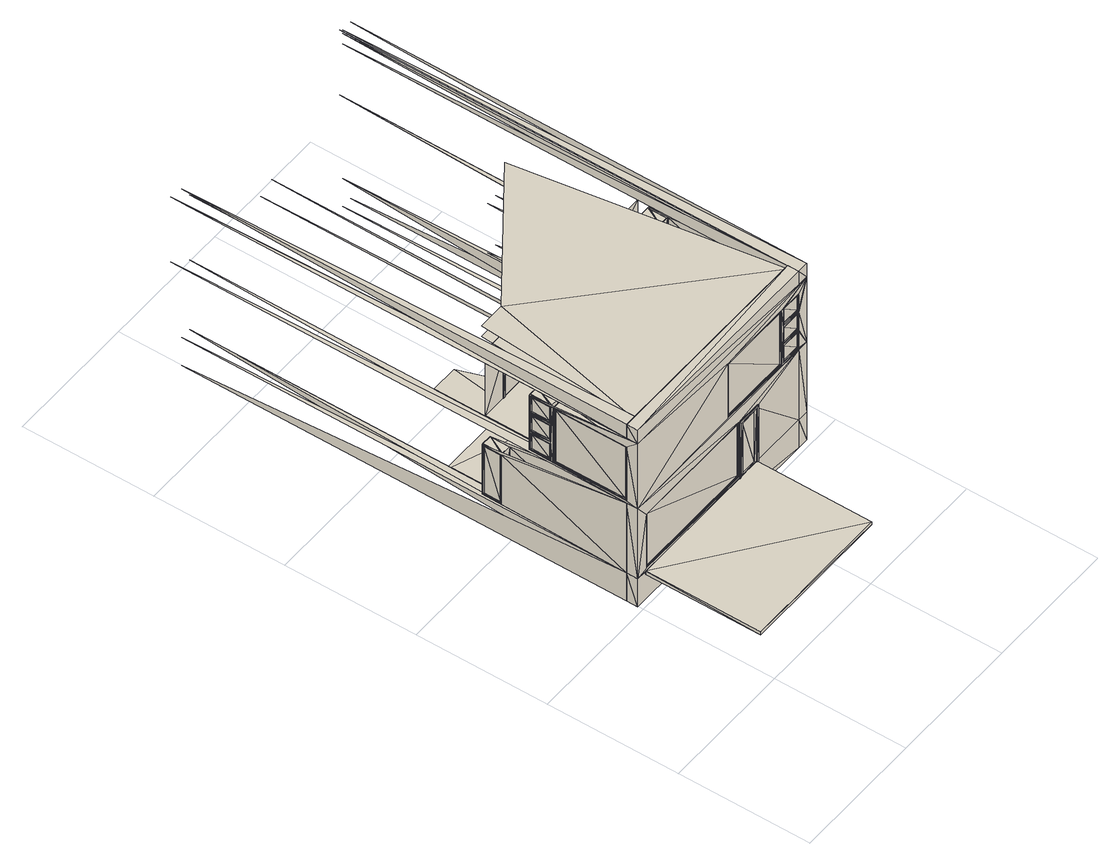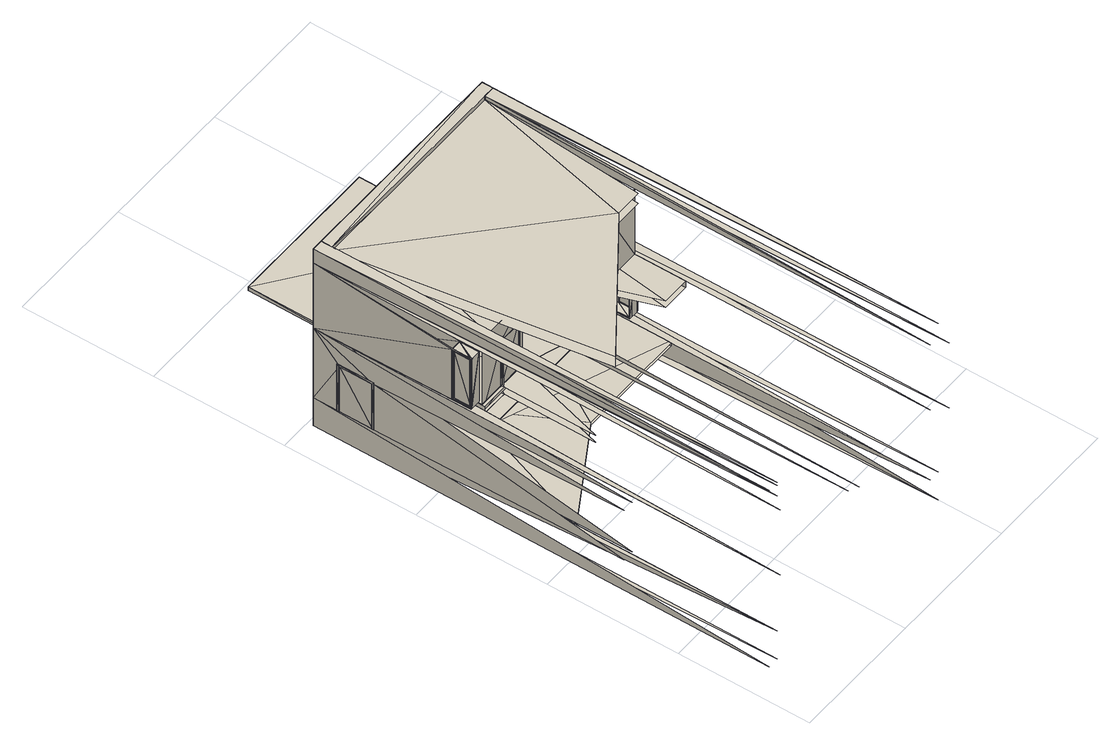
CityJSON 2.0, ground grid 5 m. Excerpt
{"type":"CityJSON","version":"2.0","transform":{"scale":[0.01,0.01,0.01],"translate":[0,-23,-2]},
"CityObjects":{
"building1":{"type":"Building","geometry":[{"type":"MultiSurface","lod":"1.2","boundaries":[[[0,1,2]],[[3,0,2]],[[4,5,6]],[[7,8,9]],[[9,10,11]],[[12,4,11]],[[5,13,6]],[[8,14,9]],[[12,5,4]],[[10,15,11]],[[15,10,16]],[[17,15,16]],[[4,18,11]],[[10,15,19]],[[17,16,20]],[[21,22,23]],[[24,21,23]],[[22,21,25]],[[15,26,19]],[[16,25,20]],[[24,23,27]],[[21,20,25]],[[9,28,11]],[[29,9,11]],[[30,31,32]],[[33,30,32]],[[25,19,26]],[[26,19,34]],[[25,26,20]],[[23,35,27]],[[36,26,34]],[[35,25,20]],[[35,20,27]],[[5,13,37]],[[8,14,28]],[[12,38,5]],[[12,5,39]],[[29,15,10]],[[4,40,18]],[[19,26,29]],[[36,34,41]],[[29,11,42]],[[28,9,29]],[[42,11,39]],[[28,39,11]],[[43,10,9]],[[15,44,11]],[[38,45,5]],[[46,5,37]],[[29,42,15]],[[5,46,39]],[[47,8,28]],[[48,16,10]],[[44,15,17]],[[40,18,49]],[[40,50,18]],[[26,42,29]],[[51,23,22]],[[15,44,26]],[[16,48,25]],[[18,52,49]],[[40,53,50]],[[54,21,24]],[[34,55,41]],[[21,54,20]],[[52,56,49]],[[50,53,56]],[[23,51,35]],[[57,58,59]],[[30,60,31]],[[49,61,52]],[[10,19,62]],[[56,59,49]],[[53,59,56]],[[17,20,63]],[[58,56,59]],[[32,31,64]],[[65,30,33]],[[22,25,66]],[[57,67,58]],[[49,68,61]],[[33,32,64]],[[45,18,40]],[[24,27,69]],[[70,34,19]],[[19,25,66]],[[56,71,59]],[[25,35,72]],[[20,26,73]],[[67,74,58]],[[49,52,45]],[[73,26,36]],[[27,20,63]],[[56,75,71]],[[74,67,75]],[[76,77,78]],[[77,79,78]],[[67,71,75]],[[45,38,18]],[[61,68,80]],[[52,38,45]],[[68,81,80]],[[42,44,15]],[[55,29,42]],[[55,42,41]],[[38,80,45]],[[80,81,45]],[[26,73,42]],[[34,70,55]],[[82,5,12]],[[83,43,9]],[[44,84,11]],[[85,29,10]],[[48,10,43]],[[44,17,86]],[[87,51,22]],[[54,24,88]],[[19,29,85]],[[86,17,63]],[[43,10,62]],[[36,41,89]],[[88,24,69]],[[60,90,31]],[[87,22,66]],[[31,90,64]],[[65,60,30]],[[48,66,25]],[[65,33,64]],[[44,73,26]],[[51,72,35]],[[54,63,20]],[[25,72,66]],[[70,19,62]],[[91,83,9]],[[84,92,11]],[[69,27,63]],[[62,19,66]],[[73,36,93]],[[63,20,73]],[[28,29,85]],[[42,39,94]],[[29,55,95]],[[85,10,43]],[[41,42,94]],[[93,36,89]],[[62,19,85]],[[44,86,48]],[[42,94,44]],[[44,48,43]],[[54,88,51]],[[54,51,87]],[[96,44,43]],[[51,88,72]],[[48,86,66]],[[70,95,55]],[[73,94,42]],[[43,83,97]],[[96,84,44]],[[98,96,43]],[[97,99,43]],[[99,98,43]],[[60,65,90]],[[44,43,73]],[[65,64,90]],[[54,87,63]],[[88,69,72]],[[97,83,100]],[[84,96,101]],[[98,99,102]],[[103,97,100]],[[104,84,101]],[[98,102,105]],[[86,63,66]],[[43,62,73]],[[87,66,63]],[[72,69,63]],[[83,97,106]],[[96,84,107]],[[99,98,108]],[[66,72,63]],[[0,109,1]],[[39,46,110]],[[46,111,112]],[[73,93,70]],[[103,100,113]],[[104,101,114]],[[105,102,115]],[[116,117,118]],[[119,120,121]],[[122,123,124]],[[66,63,73]],[[73,70,62]],[[62,66,73]],[[116,118,125]],[[119,121,126]],[[127,122,124]],[[118,117,128]],[[121,120,129]],[[123,122,130]],[[97,131,106]],[[84,132,107]],[[98,133,108]],[[100,128,113]],[[101,129,114]],[[102,130,115]],[[116,125,134]],[[119,126,135]],[[127,124,136]],[[117,113,128]],[[120,114,129]],[[122,115,130]],[[137,138,139]],[[140,141,142]],[[143,144,145]],[[146,137,139]],[[147,140,142]],[[148,143,145]],[[128,106,131]],[[129,107,132]],[[130,108,133]],[[131,106,149]],[[132,107,150]],[[133,108,151]],[[128,131,113]],[[129,132,114]],[[125,152,134]],[[126,153,135]],[[115,130,133]],[[124,154,136]],[[155,131,149]],[[156,132,150]],[[133,151,157]],[[128,113,134]],[[129,114,135]],[[154,130,115]],[[152,128,134]],[[153,129,135]],[[154,115,136]],[[97,158,99]],[[98,159,96]],[[160,100,83]],[[161,101,96]],[[99,162,102]],[[98,105,163]],[[158,97,103]],[[92,84,104]],[[164,5,82]],[[165,125,118]],[[166,126,121]],[[97,158,131]],[[84,92,132]],[[98,167,133]],[[85,29,95]],[[100,160,128]],[[101,161,129]],[[102,162,130]],[[89,41,94]],[[168,117,116]],[[169,120,119]],[[170,124,123]],[[171,122,127]],[[94,43,44]],[[28,85,172]],[[117,168,113]],[[120,169,114]],[[122,171,115]],[[39,173,174]],[[125,165,152]],[[126,166,153]],[[124,175,154]],[[143,176,144]],[[137,177,138]],[[140,178,141]],[[83,106,179]],[[96,107,180]],[[99,108,181]],[[103,113,182]],[[104,114,183]],[[105,115,184]],[[139,138,185]],[[186,137,146]],[[142,141,187]],[[188,140,147]],[[189,145,144]],[[143,148,190]],[[118,128,191]],[[121,129,192]],[[123,130,193]],[[146,139,185]],[[147,142,187]],[[148,145,189]],[[116,134,194]],[[119,135,195]],[[127,136,196]],[[172,97,83]],[[197,84,96]],[[198,98,99]],[[70,93,95]],[[199,149,106]],[[200,150,107]],[[106,128,191]],[[107,129,192]],[[201,151,108]],[[130,193,108]],[[184,115,133]],[[128,152,202]],[[129,153,203]],[[113,131,204]],[[114,132,205]],[[204,131,155]],[[205,132,156]],[[206,133,157]],[[73,62,94]],[[134,113,182]],[[135,114,183]],[[130,154,193]],[[136,115,184]],[[207,5,164]],[[208,82,12]],[[99,209,162]],[[98,163,167]],[[160,83,91]],[[161,96,159]],[[158,103,210]],[[92,104,211]],[[158,209,99]],[[167,159,98]],[[212,165,118]],[[213,166,121]],[[171,127,214]],[[175,124,170]],[[168,116,215]],[[169,119,216]],[[106,131,172]],[[107,132,197]],[[108,133,198]],[[210,103,182]],[[211,104,183]],[[163,105,184]],[[91,83,179]],[[159,96,180]],[[209,99,181]],[[155,149,217]],[[156,150,218]],[[157,151,219]],[[215,116,194]],[[216,119,195]],[[214,127,196]],[[176,220,144]],[[177,221,138]],[[178,222,141]],[[212,118,191]],[[213,121,192]],[[170,123,193]],[[138,221,185]],[[186,177,137]],[[141,222,187]],[[188,178,140]],[[220,189,144]],[[143,190,176]],[[160,191,128]],[[161,192,129]],[[162,193,130]],[[186,146,185]],[[188,147,187]],[[190,148,189]],[[158,204,131]],[[92,205,132]],[[165,202,152]],[[166,203,153]],[[175,223,154]],[[167,206,133]],[[28,172,224]],[[168,182,113]],[[169,183,114]],[[171,184,115]],[[128,202,191]],[[129,203,192]],[[225,158,97]],[[226,92,84]],[[227,167,98]],[[199,106,179]],[[200,107,180]],[[201,108,181]],[[194,134,182]],[[179,106,191]],[[195,135,183]],[[180,107,192]],[[193,154,223]],[[193,181,108]],[[206,184,133]],[[196,136,184]],[[204,155,228]],[[205,156,229]],[[182,113,204]],[[183,114,205]],[[206,157,230]],[[163,162,209]],[[158,210,160]],[[92,211,161]],[[163,209,167]],[[158,160,91]],[[92,161,159]],[[94,85,43]],[[171,214,175]],[[168,215,165]],[[169,216,166]],[[171,175,170]],[[168,165,212]],[[169,166,213]],[[231,46,232]],[[93,89,95]],[[175,214,223]],[[165,215,202]],[[166,216,203]],[[160,210,191]],[[161,211,192]],[[162,163,193]],[[131,204,225]],[[132,205,226]],[[133,206,227]],[[176,190,220]],[[177,186,221]],[[178,188,222]],[[149,199,233]],[[150,200,234]],[[151,201,235]],[[158,91,204]],[[92,159,205]],[[167,209,206]],[[62,85,94]],[[186,185,221]],[[188,187,222]],[[190,189,220]],[[168,212,182]],[[169,213,183]],[[171,170,184]],[[215,194,202]],[[216,195,203]],[[214,196,223]],[[172,225,97]],[[197,226,84]],[[198,227,98]],[[210,182,191]],[[211,183,192]],[[163,184,193]],[[91,179,204]],[[159,180,205]],[[209,181,206]],[[212,191,182]],[[213,192,183]],[[170,193,184]],[[202,194,182]],[[203,195,183]],[[223,196,184]],[[191,202,182]],[[192,203,183]],[[193,223,184]],[[131,225,172]],[[132,226,197]],[[133,227,198]],[[204,228,199]],[[205,229,200]],[[224,83,91]],[[236,96,159]],[[237,99,209]],[[206,230,201]],[[191,182,204]],[[192,183,205]],[[181,193,184]],[[204,199,179]],[[205,200,180]],[[206,201,181]],[[179,191,204]],[[180,192,205]],[[206,181,184]],[[149,233,217]],[[150,234,218]],[[151,235,219]],[[238,39,239]],[[228,155,240]],[[229,156,241]],[[230,157,242]],[[179,106,224]],[[180,107,236]],[[181,108,237]],[[224,172,83]],[[236,197,96]],[[237,198,99]],[[95,89,94]],[[106,172,224]],[[107,197,236]],[[108,198,237]],[[85,95,94]],[[155,217,240]],[[156,218,241]],[[157,219,242]],[[243,91,158]],[[244,159,92]],[[245,209,167]],[[225,85,94]],[[172,85,225]],[[197,94,226]],[[198,225,94]],[[197,227,94]],[[227,198,94]],[[199,228,246]],[[200,229,247]],[[201,230,248]],[[235,198,227]],[[233,172,225]],[[234,197,226]],[[219,235,227]],[[233,225,217]],[[234,226,218]],[[204,179,243]],[[205,180,244]],[[206,181,245]],[[225,243,158]],[[226,244,92]],[[227,245,167]],[[199,246,233]],[[200,247,234]],[[201,248,235]],[[1,249,2]],[[3,109,0]],[[204,243,225]],[[205,244,226]],[[206,245,227]],[[225,198,243]],[[227,197,236]],[[172,233,246]],[[197,234,247]],[[198,235,248]],[[219,227,245]],[[217,225,243]],[[218,226,244]],[[110,46,250]],[[251,46,112]],[[243,224,91]],[[244,236,159]],[[245,237,209]],[[228,240,246]],[[229,241,247]],[[230,242,248]],[[179,224,243]],[[180,236,244]],[[181,237,245]],[[9,11,252]],[[164,82,253]],[[254,164,253]],[[39,110,255]],[[250,46,256]],[[224,172,246]],[[236,197,247]],[[237,198,248]],[[240,217,243]],[[241,218,244]],[[243,198,237]],[[245,227,236]],[[242,219,245]],[[82,164,257]],[[254,253,258]],[[259,260,261]],[[262,259,261]],[[260,259,263]],[[164,264,257]],[[253,263,258]],[[262,261,265]],[[259,258,263]],[[266,267,268]],[[269,266,268]],[[263,257,264]],[[264,257,270]],[[263,264,258]],[[261,271,265]],[[272,264,270]],[[271,263,258]],[[273,253,82]],[[274,164,254]],[[271,258,265]],[[246,240,243]],[[247,241,244]],[[248,242,245]],[[275,261,260]],[[276,259,262]],[[164,207,264]],[[224,246,243]],[[236,247,244]],[[237,248,245]],[[253,273,263]],[[259,277,258]],[[261,275,271]],[[266,278,267]],[[82,257,279]],[[254,258,280]],[[268,267,281]],[[282,266,269]],[[260,263,283]],[[284,39,174]],[[269,268,281]],[[262,265,285]],[[286,270,257]],[[257,263,283]],[[258,264,280]],[[110,164,82]],[[263,271,287]],[[265,258,285]],[[288,264,272]],[[207,164,274]],[[273,82,208]],[[289,275,260]],[[277,259,276]],[[274,254,280]],[[208,82,279]],[[276,262,285]],[[278,290,267]],[[257,264,110]],[[289,260,283]],[[267,290,281]],[[282,278,266]],[[273,283,263]],[[272,270,291]],[[282,269,281]],[[207,288,264]],[[275,287,271]],[[277,280,258]],[[263,287,283]],[[285,258,280]],[[286,257,279]],[[279,257,283]],[[280,264,288]],[[288,272,292]],[[250,207,164]],[[39,293,173]],[[238,294,39]],[[207,274,273]],[[207,273,208]],[[277,276,275]],[[277,275,289]],[[275,276,287]],[[273,274,283]],[[278,282,290]],[[207,208,288]],[[282,281,290]],[[277,289,280]],[[276,285,287]],[[264,288,250]],[[270,286,295]],[[274,280,283]],[[5,296,13]],[[8,297,14]],[[208,279,288]],[[5,298,4]],[[289,283,280]],[[287,285,280]],[[283,287,280]],[[110,250,164]],[[288,292,286]],[[283,280,288]],[[288,286,279]],[[279,283,288]],[[255,82,208]],[[264,250,110]],[[270,295,291]],[[292,272,299]],[[279,257,255]],[[18,300,11]],[[255,110,82]],[[301,46,5]],[[256,208,207]],[[4,298,40]],[[257,110,255]],[[272,291,299]],[[286,292,302]],[[37,13,296]],[[28,14,303]],[[304,9,28]],[[305,5,46]],[[39,11,306]],[[297,8,47]],[[28,307,39]],[[308,231,232]],[[288,279,256]],[[295,110,250]],[[295,250,291]],[[250,256,207]],[[286,302,295]],[[288,256,250]],[[12,309,38]],[[40,310,53]],[[18,300,52]],[[50,300,18]],[[57,311,67]],[[40,49,312]],[[53,310,59]],[[58,313,56]],[[49,314,68]],[[59,315,49]],[[50,56,316]],[[45,317,5]],[[57,59,315]],[[110,295,302]],[[291,250,256]],[[52,318,56]],[[71,319,59]],[[58,74,313]],[[61,318,52]],[[67,311,71]],[[76,78,320]],[[320,78,79]],[[77,76,321]],[[256,255,208]],[[77,322,79]],[[74,75,323]],[[316,75,56]],[[38,300,18]],[[292,299,302]],[[324,238,239]],[[279,255,256]],[[52,318,38]],[[68,314,81]],[[12,39,325]],[[326,45,40]],[[49,45,326]],[[255,110,302]],[[299,291,256]],[[61,80,327]],[[81,328,45]],[[38,309,80]],[[302,299,256]],[[255,302,256]],[[251,329,330]],[[331,332,28]],[[46,37,333]],[[47,28,332]],[[3,2,334]],[[173,335,174]],[[284,336,39]],[[28,337,338]],[[339,340,331]],[[39,341,239]],[[324,342,238]],[[46,343,111]],[[284,344,345]],[[4,6,346]],[[7,9,347]],[[11,348,12]],[[4,349,5]],[[7,350,8]],[[13,351,6]],[[14,352,9]],[[39,293,341]],[[342,294,238]],[[5,349,13]],[[8,350,14]],[[284,353,344]],[[284,174,335]],[[109,249,1]],[[294,293,39]],[[293,354,173]],[[173,354,335]],[[336,293,39]],[[9,355,28]],[[39,356,11]],[[252,11,357]],[[358,359,360]],[[361,358,360]],[[231,362,46]],[[331,28,352]],[[363,360,359]],[[358,353,359]],[[358,361,344]],[[363,359,364]],[[353,364,359]],[[353,358,344]],[[345,344,365]],[[344,363,364]],[[353,344,364]],[[344,366,353]],[[111,367,112]],[[251,368,46]],[[46,369,232]],[[308,370,231]],[[307,371,39]],[[361,360,372]],[[360,363,372]],[[344,373,363]],[[374,344,361]],[[344,353,375]],[[353,375,376]],[[57,377,311]],[[378,74,323]],[[321,76,320]],[[379,320,79]],[[77,321,322]],[[322,379,79]],[[311,319,71]],[[40,380,310]],[[319,315,59]],[[74,378,313]],[[381,50,316]],[[50,381,300]],[[377,57,315]],[[310,315,59]],[[380,40,312]],[[336,284,335]],[[313,316,56]],[[49,312,314]],[[5,317,298]],[[315,312,49]],[[316,323,75]],[[300,318,52]],[[61,382,318]],[[318,316,56]],[[40,298,380]],[[326,40,380]],[[382,61,327]],[[312,49,326]],[[314,328,81]],[[38,309,300]],[[318,309,38]],[[328,326,45]],[[309,327,80]],[[326,317,45]],[[373,383,363]],[[249,334,2]],[[3,384,109]],[[375,385,376]],[[373,344,375]],[[363,383,372]],[[374,361,372]],[[374,373,344]],[[344,373,365]],[[251,386,329]],[[251,112,387]],[[375,388,383]],[[373,375,383]],[[329,389,330]],[[390,386,251]],[[383,388,391]],[[375,392,388]],[[392,375,373]],[[375,393,373]],[[372,383,391]],[[392,391,388]],[[392,373,374]],[[393,365,373]],[[374,372,391]],[[392,374,391]],[[365,393,336]],[[384,3,334]],[[365,336,394]],[[28,338,352]],[[395,339,331]],[[371,396,39]],[[343,397,111]],[[398,293,307]],[[9,252,355]],[[357,11,356]],[[11,300,348]],[[293,399,371]],[[307,293,371]],[[398,307,400]],[[352,307,28]],[[401,309,12]],[[357,252,402]],[[357,403,252]],[[252,404,402]],[[357,405,403]],[[404,406,402]],[[403,405,406]],[[407,408,409]],[[402,410,404]],[[406,409,402]],[[405,409,406]],[[408,406,409]],[[407,411,408]],[[402,412,410]],[[371,252,357]],[[406,413,409]],[[407,414,411]],[[402,404,371]],[[413,415,409]],[[411,414,413]],[[416,417,418]],[[417,419,418]],[[414,415,413]],[[397,367,111]],[[46,368,343]],[[371,307,252]],[[410,412,420]],[[404,307,371]],[[412,421,420]],[[307,420,371]],[[420,421,371]],[[293,422,354]],[[398,293,423]],[[354,424,335]],[[336,422,293]],[[425,400,398]],[[311,378,319]],[[321,320,379]],[[322,321,379]],[[378,323,319]],[[311,377,378]],[[323,315,319]],[[377,313,378]],[[323,316,315]],[[310,381,315]],[[310,380,381]],[[426,399,293]],[[313,377,316]],[[381,316,315]],[[380,300,381]],[[377,315,316]],[[314,312,382]],[[316,312,315]],[[300,380,318]],[[312,318,382]],[[316,318,312]],[[380,312,318]],[[427,428,429]],[[427,429,430]],[[314,382,328]],[[380,431,300]],[[309,380,300]],[[427,432,428]],[[433,427,430]],[[429,431,430]],[[318,312,309]],[[46,349,369]],[[370,362,231]],[[382,327,328]],[[298,431,380]],[[427,433,432]],[[109,384,249]],[[433,430,298]],[[431,298,430]],[[309,326,380]],[[312,326,309]],[[432,433,298]],[[432,298,431]],[[327,326,328]],[[434,298,431]],[[435,434,431]],[[327,309,326]],[[436,431,298]],[[317,431,298]],[[434,435,437]],[[438,439,440]],[[438,440,441]],[[309,442,326]],[[443,436,298]],[[399,426,371]],[[307,444,400]],[[371,426,307]],[[438,442,439]],[[399,445,446]],[[317,438,441]],[[440,447,441]],[[434,437,448]],[[317,442,431]],[[326,442,317]],[[438,317,442]],[[317,441,449]],[[437,436,443]],[[447,449,441]],[[450,451,452]],[[451,453,452]],[[448,437,443]],[[442,317,449]],[[442,449,447]],[[422,424,354]],[[293,422,423]],[[398,423,425]],[[396,401,39]],[[454,4,346]],[[455,7,347]],[[431,456,300]],[[428,457,429]],[[357,458,405]],[[252,459,404]],[[403,459,252]],[[428,432,460]],[[461,432,431]],[[407,462,414]],[[357,402,463]],[[405,458,409]],[[457,431,429]],[[464,443,298]],[[408,465,406]],[[402,466,412]],[[409,467,402]],[[403,406,468]],[[435,431,456]],[[407,409,467]],[[351,346,6]],[[4,454,349]],[[7,455,350]],[[352,347,9]],[[434,469,298]],[[404,470,406]],[[415,471,409]],[[408,411,465]],[[410,470,404]],[[434,448,472]],[[414,462,415]],[[416,418,473]],[[473,418,419]],[[417,416,474]],[[417,475,419]],[[411,413,476]],[[468,413,406]],[[307,459,252]],[[436,456,431]],[[448,443,464]],[[404,470,307]],[[450,452,477]],[[442,456,431]],[[453,478,452]],[[450,479,451]],[[451,479,453]],[[437,480,436]],[[348,401,12]],[[435,481,437]],[[412,466,421]],[[426,293,422]],[[396,371,357]],[[402,371,396]],[[410,420,482]],[[349,351,13]],[[350,352,14]],[[309,483,442]],[[367,387,112]],[[251,386,368]],[[439,484,440]],[[421,485,371]],[[307,486,420]],[[439,442,487]],[[483,442,447]],[[484,447,440]],[[384,334,249]],[[386,251,387]],[[386,389,329]],[[362,349,46]],[[395,331,352]],[[488,464,298]],[[480,489,436]],[[425,444,400]],[[490,450,477]],[[478,477,452]],[[450,490,479]],[[479,478,453]],[[472,448,464]],[[434,472,469]],[[461,431,456]],[[489,456,436]],[[469,488,298]],[[481,435,456]],[[437,481,480]],[[432,461,460]],[[428,460,457]],[[457,456,431]],[[294,491,293]],[[401,356,39]],[[28,355,352]],[[442,483,456]],[[483,447,492]],[[399,401,445]],[[493,494,399]],[[442,483,487]],[[439,487,484]],[[307,426,444]],[[484,492,447]],[[495,399,446]],[[472,464,489]],[[490,477,478]],[[479,490,478]],[[480,472,489]],[[456,489,464]],[[472,480,481]],[[456,464,488]],[[469,472,481]],[[496,461,456]],[[496,456,488]],[[481,456,488]],[[469,481,488]],[[496,497,461]],[[497,496,488]],[[456,498,488]],[[483,488,456]],[[497,460,461]],[[497,488,498]],[[456,457,498]],[[460,497,498]],[[460,498,457]],[[483,499,488]],[[499,483,492]],[[499,492,500]],[[499,501,483]],[[501,499,500]],[[492,502,500]],[[501,487,483]],[[501,500,502]],[[492,484,502]],[[503,343,504]],[[487,501,502]],[[487,502,484]],[[505,503,504]],[[493,399,506]],[[407,507,462]],[[508,411,476]],[[474,416,473]],[[509,473,419]],[[417,474,475]],[[475,509,419]],[[462,471,415]],[[357,510,458]],[[445,511,446]],[[495,512,399]],[[471,467,409]],[[411,508,465]],[[513,403,468]],[[403,513,459]],[[507,407,467]],[[458,467,409]],[[510,357,463]],[[465,468,406]],[[402,463,466]],[[467,463,402]],[[468,476,413]],[[459,470,404]],[[410,514,470]],[[470,468,406]],[[396,357,510]],[[514,410,482]],[[463,402,396]],[[300,456,348]],[[466,485,421]],[[307,486,459]],[[470,486,307]],[[485,396,371]],[[486,482,420]],[[343,368,397]],[[503,515,343]],[[343,368,504]],[[505,515,503]],[[401,483,309]],[[504,516,517]],[[505,504,518]],[[488,454,456]],[[499,454,488]],[[352,486,307]],[[252,459,355]],[[510,357,356]],[[483,349,499]],[[368,367,397]],[[515,368,343]],[[368,518,504]],[[505,519,515]],[[504,349,516]],[[445,520,511]],[[512,401,399]],[[518,504,517]],[[519,505,518]],[[401,520,445]],[[494,401,399]],[[462,508,471]],[[474,473,509]],[[475,474,509]],[[508,476,471]],[[462,507,508]],[[521,339,395]],[[352,338,522]],[[368,518,367]],[[515,519,368]],[[476,467,471]],[[507,465,508]],[[476,468,467]],[[458,513,467]],[[458,510,513]],[[465,507,468]],[[513,468,467]],[[510,459,513]],[[507,467,468]],[[466,463,514]],[[468,463,467]],[[459,510,470]],[[518,517,367]],[[519,518,368]],[[463,470,514]],[[468,470,463]],[[510,463,470]],[[516,523,517]],[[518,349,504]],[[466,514,485]],[[524,459,510]],[[399,401,525]],[[526,494,493]],[[486,510,459]],[[470,463,486]],[[514,482,485]],[[527,524,510]],[[528,527,510]],[[529,459,524]],[[530,459,529]],[[528,510,531]],[[486,396,510]],[[463,396,486]],[[367,517,387]],[[386,518,368]],[[531,528,532]],[[529,530,533]],[[531,534,528]],[[529,535,530]],[[527,524,536]],[[537,524,527]],[[528,538,532]],[[530,539,533]],[[531,540,534]],[[529,541,535]],[[524,542,536]],[[537,543,524]],[[482,396,485]],[[538,544,532]],[[539,545,533]],[[534,540,544]],[[535,541,545]],[[536,542,546]],[[543,537,547]],[[482,486,396]],[[548,549,550]],[[551,552,553]],[[554,555,546]],[[532,556,538]],[[533,557,539]],[[536,558,542]],[[544,550,532]],[[545,553,533]],[[540,550,544]],[[541,553,545]],[[542,547,546]],[[537,546,547]],[[549,544,550]],[[552,545,553]],[[555,547,546]],[[548,559,549]],[[551,560,552]],[[554,561,555]],[[536,562,558]],[[532,563,556]],[[533,564,557]],[[565,524,527]],[[566,530,529]],[[567,528,531]],[[544,568,550]],[[545,569,553]],[[547,570,546]],[[548,571,559]],[[551,572,560]],[[532,538,567]],[[533,539,566]],[[554,573,561]],[[536,542,565]],[[565,396,486]],[[568,574,550]],[[569,575,553]],[[570,576,546]],[[559,571,568]],[[560,572,569]],[[561,573,570]],[[577,578,579]],[[580,581,582]],[[583,584,585]],[[578,586,579]],[[581,587,582]],[[584,588,585]],[[571,574,568]],[[572,575,569]],[[573,576,570]],[[454,348,456]],[[565,589,524]],[[566,590,530]],[[567,591,528]],[[558,562,592]],[[556,563,593]],[[557,564,594]],[[538,591,567]],[[539,590,566]],[[542,589,565]],[[589,565,486]],[[566,589,486]],[[591,396,565]],[[486,590,566]],[[591,567,396]],[[562,595,592]],[[563,596,593]],[[564,597,594]],[[589,592,565]],[[591,593,567]],[[590,594,566]],[[592,595,565]],[[593,596,567]],[[594,597,566]],[[499,349,454]],[[483,401,349]],[[349,523,516]],[[529,524,598]],[[527,528,599]],[[531,600,540]],[[529,601,541]],[[528,602,538]],[[530,603,539]],[[534,602,528]],[[535,603,530]],[[524,598,542]],[[598,524,543]],[[599,537,527]],[[548,604,571]],[[551,605,572]],[[554,606,573]],[[561,607,555]],[[531,532,608]],[[529,533,609]],[[540,600,550]],[[541,601,553]],[[527,536,610]],[[537,611,546]],[[549,612,544]],[[552,613,545]],[[555,614,547]],[[532,615,563]],[[533,616,564]],[[550,617,532]],[[553,618,533]],[[534,544,619]],[[535,545,620]],[[536,621,562]],[[543,547,622]],[[548,550,617]],[[551,553,618]],[[554,546,623]],[[538,624,544]],[[539,625,545]],[[574,626,550]],[[575,627,553]],[[547,628,570]],[[547,542,629]],[[536,546,610]],[[576,630,546]],[[549,559,612]],[[552,560,613]],[[556,624,538]],[[557,625,539]],[[558,629,542]],[[571,604,574]],[[572,605,575]],[[573,606,576]],[[577,579,631]],[[580,582,632]],[[583,585,633]],[[631,579,586]],[[578,577,634]],[[632,582,587]],[[581,580,635]],[[585,588,633]],[[636,584,583]],[[578,637,586]],[[581,638,587]],[[584,639,588]],[[559,568,640]],[[560,569,641]],[[561,570,628]],[[619,568,544]],[[620,569,545]],[[589,598,524]],[[590,603,530]],[[591,602,528]],[[538,624,591]],[[539,625,590]],[[542,629,589]],[[563,615,596]],[[564,616,597]],[[562,621,595]],[[642,565,527]],[[643,566,529]],[[644,567,531]],[[532,567,644]],[[533,566,643]],[[536,565,642]],[[567,401,396]],[[352,590,486]],[[558,592,645]],[[556,593,646]],[[557,594,647]],[[459,530,355]],[[531,510,356]],[[386,387,648]],[[595,649,565]],[[566,650,589]],[[565,642,591]],[[596,651,567]],[[597,652,566]],[[589,650,592]],[[591,653,593]],[[590,654,594]],[[386,655,389]],[[555,607,614]],[[554,656,606]],[[548,657,604]],[[551,658,605]],[[607,561,628]],[[659,559,640]],[[660,560,641]],[[636,583,633]],[[634,577,631]],[[635,580,632]],[[399,525,661]],[[662,526,493]],[[588,663,633]],[[636,639,584]],[[664,631,586]],[[578,634,637]],[[665,632,587]],[[581,635,638]],[[637,664,586]],[[638,665,587]],[[639,663,588]],[[606,630,576]],[[604,626,574]],[[605,627,575]],[[531,666,600]],[[529,667,601]],[[622,628,547]],[[630,623,546]],[[626,617,550]],[[627,618,553]],[[559,659,612]],[[560,660,613]],[[668,534,619]],[[669,535,620]],[[670,543,622]],[[598,543,670]],[[599,611,537]],[[667,529,598]],[[599,528,602]],[[534,668,602]],[[535,669,603]],[[657,548,617]],[[658,551,618]],[[656,554,623]],[[600,617,550]],[[601,618,553]],[[666,531,608]],[[667,529,609]],[[611,623,546]],[[599,527,610]],[[612,619,544]],[[613,620,545]],[[532,608,615]],[[533,609,616]],[[614,622,547]],[[536,610,621]],[[617,608,532]],[[618,609,533]],[[619,640,568]],[[620,641,569]],[[602,624,538]],[[603,625,539]],[[598,629,542]],[[624,619,544]],[[556,671,624]],[[625,620,545]],[[557,672,625]],[[558,673,629]],[[622,547,629]],[[546,623,610]],[[642,527,599]],[[643,529,667]],[[644,531,666]],[[671,556,646]],[[672,557,647]],[[673,558,645]],[[608,532,644]],[[609,533,643]],[[610,536,642]],[[674,675,676]],[[615,651,596]],[[616,652,597]],[[621,649,595]],[[589,650,598]],[[590,654,603]],[[591,653,602]],[[624,653,591]],[[625,654,590]],[[629,650,589]],[[677,678,679]],[[678,680,679]],[[651,644,567]],[[652,643,566]],[[649,642,565]],[[650,645,592]],[[653,646,593]],[[654,647,594]],[[643,650,566]],[[642,653,591]],[[644,401,567]],[[352,654,590]],[[677,681,678]],[[682,674,676]],[[677,679,682]],[[680,674,679]],[[530,603,355]],[[666,531,356]],[[677,683,681]],[[683,677,682]],[[674,682,679]],[[681,683,674]],[[683,682,674]],[[674,684,682]],[[606,607,630]],[[604,659,626]],[[605,660,627]],[[636,633,663]],[[634,631,664]],[[635,632,665]],[[639,636,663]],[[637,634,664]],[[638,635,665]],[[607,628,630]],[[659,640,626]],[[660,641,627]],[[606,656,607]],[[604,612,659]],[[605,613,660]],[[628,623,630]],[[640,619,626]],[[641,620,627]],[[656,614,607]],[[604,657,612]],[[605,658,613]],[[628,622,623]],[[619,617,626]],[[620,618,627]],[[611,670,623]],[[599,670,611]],[[600,668,617]],[[601,669,618]],[[600,666,668]],[[601,667,669]],[[614,656,622]],[[612,657,619]],[[613,658,620]],[[668,619,617]],[[669,620,618]],[[670,622,623]],[[599,598,670]],[[666,602,668]],[[667,603,669]],[[657,617,619]],[[658,618,620]],[[656,623,622]],[[615,608,671]],[[616,609,672]],[[610,673,621]],[[619,608,617]],[[620,609,618]],[[602,666,624]],[[603,667,625]],[[623,622,610]],[[598,599,629]],[[608,624,671]],[[609,625,672]],[[610,629,673]],[[619,624,608]],[[620,625,609]],[[666,608,624]],[[667,609,625]],[[622,629,610]],[[599,610,629]],[[615,671,651]],[[616,672,652]],[[621,673,649]],[[650,599,598]],[[654,667,603]],[[653,666,602]],[[348,454,401]],[[454,346,351]],[[455,347,352]],[[624,608,653]],[[625,609,654]],[[629,610,650]],[[671,646,651]],[[672,647,652]],[[673,645,649]],[[650,642,599]],[[654,643,667]],[[653,644,666]],[[454,349,401]],[[349,454,351]],[[350,455,352]],[[608,644,653]],[[609,643,654]],[[610,642,650]],[[348,685,454]],[[646,644,651]],[[647,643,652]],[[649,645,642]],[[646,653,644]],[[647,654,643]],[[645,650,642]],[[355,667,598]],[[598,599,356]],[[355,603,667]],[[599,602,356]],[[602,666,356]],[[455,347,355]],[[348,454,686]],[[454,346,687]],[[688,675,674]],[[689,682,676]],[[678,681,690]],[[678,691,680]],[[688,674,680]],[[681,674,688]],[[685,692,454]],[[682,689,693]],[[674,682,689]],[[682,694,689]],[[688,684,674]],[[643,355,650]],[[642,650,356]],[[654,355,643]],[[653,642,356]],[[653,356,644]],[[644,356,401]],[[352,355,654]],[[352,401,356]],[[695,696,697]],[[698,695,697]],[[697,696,699]],[[700,697,699]],[[700,698,697]],[[355,598,356]],[[701,455,355]],[[686,454,687]],[[348,686,356]],[[692,699,696]],[[692,700,699]],[[700,685,698]],[[685,692,696]],[[692,685,700]],[[650,355,356]],[[355,352,356]],[[348,702,685]],[[454,692,703]],[[454,703,686]],[[696,695,704]],[[685,696,704]],[[698,705,695]],[[702,698,685]],[[692,685,706]],[[512,511,707]],[[678,690,691]],[[690,681,688]],[[708,688,680]],[[688,674,689]],[[689,709,693]],[[691,708,680]],[[349,710,369]],[[370,711,362]],[[686,706,356]],[[704,695,712]],[[705,712,695]],[[702,685,704]],[[705,698,702]],[[520,707,511]],[[512,713,401]],[[692,706,703]],[[352,714,401]],[[686,703,706]],[[715,704,716]],[[702,704,715]],[[704,712,716]],[[717,715,716]],[[717,702,715]],[[718,716,712]],[[718,717,716]],[[718,702,717]],[[719,720,703]],[[685,702,721]],[[705,718,712]],[[718,705,702]],[[401,713,520]],[[706,719,703]],[[722,706,723]],[[724,722,723]],[[685,721,706]],[[494,725,401]],[[706,703,723]],[[726,723,703]],[[726,724,723]],[[727,703,706]],[[727,726,703]],[[726,728,724]],[[517,523,729]],[[710,349,518]],[[728,727,706]],[[726,727,728]],[[706,721,356]],[[730,690,689]],[[690,688,689]],[[688,689,731]],[[688,732,675]],[[733,689,676]],[[719,734,720]],[[730,735,690]],[[730,689,736]],[[688,736,689]],[[702,717,737]],[[735,691,690]],[[735,730,736]],[[703,720,737]],[[721,719,706]],[[688,708,736]],[[721,706,722]],[[706,703,737]],[[691,735,708]],[[728,706,721]],[[735,736,708]],[[724,738,722]],[[724,728,739]],[[734,740,720]],[[720,740,737]],[[721,734,719]],[[355,356,741]],[[401,742,525]],[[526,725,494]],[[702,737,721]],[[743,721,722]],[[721,706,737]],[[738,743,722]],[[739,728,721]],[[724,739,738]],[[349,710,523]],[[362,711,349]],[[734,721,740]],[[721,737,740]],[[714,744,401]],[[721,745,737]],[[739,721,737]],[[721,743,745]],[[746,737,745]],[[746,739,737]],[[747,745,743]],[[747,746,745]],[[746,747,739]],[[733,688,689]],[[738,747,743]],[[747,738,739]],[[713,512,707]],[[744,748,401]],[[749,714,352]],[[713,707,520]],[[725,742,401]],[[750,702,348]],[[741,356,751]],[[732,688,733]],[[355,741,752]],[[751,356,753]],[[714,754,744]],[[754,755,744]],[[702,756,717]],[[755,757,744]],[[714,749,754]],[[758,714,744]],[[759,755,754]],[[744,714,741]],[[757,748,744]],[[749,760,754]],[[454,761,346]],[[455,762,347]],[[763,744,748]],[[764,754,760]],[[748,744,751]],[[760,748,757]],[[760,749,748]],[[763,758,744]],[[395,352,765]],[[356,721,766]],[[764,759,754]],[[767,757,755]],[[768,749,714]],[[744,741,751]],[[714,749,752]],[[347,762,355]],[[686,761,454]],[[701,769,455]],[[346,770,687]],[[758,768,714]],[[759,767,755]],[[771,760,757]],[[772,748,749]],[[714,752,741]],[[758,773,763]],[[763,764,758]],[[773,774,763]],[[763,759,764]],[[749,748,753]],[[773,775,774]],[[775,776,774]],[[777,773,774]],[[741,758,763]],[[778,774,773]],[[771,764,760]],[[772,763,748]],[[779,776,775]],[[780,777,774]],[[781,782,783]],[[751,741,763]],[[784,781,783]],[[785,778,773]],[[786,779,775]],[[780,786,777]],[[780,779,786]],[[751,785,741]],[[751,778,785]],[[748,751,753]],[[763,767,759]],[[758,768,773]],[[774,772,763]],[[764,768,758]],[[356,787,348]],[[788,775,773]],[[776,789,774]],[[780,774,789]],[[786,775,790]],[[751,763,772]],[[781,791,782]],[[767,771,757]],[[785,773,788]],[[792,783,782]],[[781,784,793]],[[777,794,773]],[[768,772,749]],[[784,783,792]],[[779,795,776]],[[737,796,721]],[[741,752,758]],[[778,797,774]],[[777,786,794]],[[780,798,779]],[[785,752,741]],[[751,753,778]],[[763,772,767]],[[788,790,775]],[[799,789,776]],[[749,753,752]],[[764,771,768]],[[768,788,773]],[[789,772,774]],[[795,799,776]],[[791,800,782]],[[794,788,773]],[[401,801,356]],[[355,802,352]],[[800,792,782]],[[781,793,791]],[[797,789,774]],[[752,768,758]],[[793,784,792]],[[803,786,790]],[[798,780,789]],[[804,785,788]],[[753,751,772]],[[786,803,794]],[[779,798,795]],[[790,789,799]],[[785,804,752]],[[778,753,797]],[[790,788,789]],[[701,355,805]],[[686,687,806]],[[767,772,771]],[[803,790,799]],[[788,772,789]],[[772,768,771]],[[788,768,772]],[[791,793,800]],[[793,792,800]],[[798,789,788]],[[795,803,799]],[[804,788,789]],[[753,772,768]],[[794,798,788]],[[795,798,803]],[[798,794,803]],[[797,804,789]],[[752,753,768]],[[797,753,804]],[[753,752,804]]]}]}
},
"vertices":[
[40,82,186],[40,82,201],[40,520,201],[40,520,186],[0,520,200],[0,562,200],[0,520,75],[0,520,861],[0,562,861],[0,520,800],[0,562,761],[0,520,510],[0,562,510],[0,562,75],[0,562,800],[0,562,520],[0,564,759],[0,564,522],[42,520,452],[6,562,761],[6,564,522],[2,564,522],[2,564,759],[2,568,755],[2,568,526],[6,564,759],[6,562,520],[6,568,526],[42,562,800],[42,562,761],[3,568,755],[3,568,526],[5,568,526],[5,568,755],[6,565,758],[6,568,755],[6,565,523],[42,562,75],[42,562,452],[42,562,510],[42,520,210],[42,565,523],[42,562,520],[0,842,761],[0,842,520],[42,562,210],[42,562,200],[42,562,861],[0,840,759],[42,526,210],[44,520,450],[2,835,755],[42,526,452],[44,520,212],[2,840,522],[42,565,758],[44,526,450],[44,522,212],[44,522,450],[44,526,212],[3,835,755],[45,526,449],[6,842,761],[6,840,522],[5,835,526],[5,835,755],[6,840,759],[48,522,216],[45,526,213],[6,835,526],[6,839,758],[48,526,216],[6,835,755],[6,842,520],[48,522,446],[48,526,446],[48,524,446],[48,525,446],[48,524,216],[48,525,216],[45,562,449],[45,562,213],[0,1040,430],[0,852,761],[0,852,520],[42,842,761],[0,840,522],[2,840,759],[2,835,526],[42,839,523],[3,835,526],[0,934,761],[0,934,520],[6,839,523],[42,842,520],[42,839,758],[0,852,596],[0,852,685],[0,852,603],[0,852,678],[0,854,759],[0,854,594],[0,854,677],[0,854,687],[0,854,522],[0,854,604],[6,852,761],[6,852,596],[6,852,678],[620,82,186],[42,1040,430],[42,562,202],[42,1040,202],[6,854,687],[6,854,522],[6,854,604],[2,858,691],[2,854,687],[2,854,759],[2,858,526],[2,854,522],[2,854,594],[2,854,604],[2,854,677],[2,858,672],[2,858,755],[2,858,590],[2,858,609],[6,854,759],[6,854,594],[6,854,677],[6,852,685],[6,852,520],[6,852,603],[6,858,691],[6,858,526],[6,858,609],[3,858,755],[3,858,691],[5,858,691],[3,858,590],[3,858,526],[5,858,526],[3,858,672],[3,858,609],[5,858,609],[5,858,755],[5,858,590],[5,858,672],[6,855,758],[6,855,593],[6,855,675],[6,858,755],[6,858,590],[6,858,672],[6,855,688],[6,855,523],[6,855,606],[0,934,685],[0,934,596],[0,932,759],[0,932,594],[0,932,677],[0,932,604],[0,1040,210],[2,927,755],[2,927,590],[0,934,603],[2,932,687],[2,932,522],[2,932,677],[2,932,604],[42,852,761],[42,562,512],[42,1133,512],[2,927,672],[3,927,672],[3,927,755],[3,927,590],[6,934,761],[6,934,596],[6,934,678],[6,932,687],[6,932,522],[6,932,604],[5,927,691],[5,927,755],[5,927,526],[5,927,590],[5,927,609],[5,927,672],[6,932,759],[6,932,594],[6,932,677],[6,927,691],[6,927,526],[6,927,609],[42,852,596],[42,852,678],[6,930,758],[6,930,593],[6,930,675],[6,927,755],[6,927,590],[6,934,685],[6,934,520],[6,934,603],[0,1114,210],[0,1114,430],[0,934,678],[0,932,687],[0,932,522],[2,932,759],[2,932,594],[2,927,609],[2,927,691],[2,927,526],[42,855,688],[42,855,523],[42,855,606],[3,927,609],[3,927,691],[3,927,526],[6,927,672],[42,934,761],[42,852,685],[42,852,520],[42,852,603],[6,930,688],[6,930,523],[6,930,606],[42,562,187],[42,1272,200],[42,855,758],[42,855,593],[42,855,675],[42,934,596],[42,934,678],[42,562,480],[42,1327,510],[42,930,688],[42,930,523],[42,930,606],[42,934,685],[42,934,520],[42,934,603],[42,930,758],[42,930,593],[42,930,675],[620,82,201],[42,1040,210],[42,1040,200],[467,520,761],[0,1041,428],[0,1041,212],[42,1114,430],[42,1114,210],[6,1040,430],[6,1041,212],[2,1041,212],[2,1041,428],[2,1046,424],[2,1046,216],[6,1041,428],[6,1040,210],[6,1046,216],[3,1046,424],[3,1046,216],[5,1046,216],[5,1046,424],[6,1043,427],[6,1046,424],[6,1043,213],[0,1113,428],[0,1113,212],[2,1108,424],[2,1108,216],[2,1113,212],[3,1108,424],[6,1115,430],[6,1113,212],[5,1108,216],[5,1108,424],[6,1113,428],[42,1133,510],[6,1108,216],[6,1111,427],[6,1108,424],[6,1115,210],[2,1113,428],[3,1108,216],[42,1043,213],[6,1111,213],[412,562,510],[412,562,480],[42,1043,427],[0,2258,75],[0,2258,861],[535,520,200],[42,1111,213],[525,520,452],[42,2075,200],[42,1111,427],[0,2258,800],[0,2300,800],[0,2258,200],[0,2300,510],[468,562,761],[42,1272,187],[525,562,452],[523,520,212],[519,522,216],[525,526,210],[523,522,450],[522,526,213],[523,526,212],[523,526,450],[535,562,200],[525,526,452],[519,526,216],[519,524,216],[519,524,446],[519,525,446],[519,526,446],[42,1327,480],[42,2258,510],[525,562,210],[522,562,449],[522,562,213],[42,1040,201],[42,1263,201],[42,562,846],[42,2258,800],[42,2258,200],[620,520,201],[251,1133,512],[251,1133,510],[86,1179,800],[189,1179,800],[189,1179,846],[86,1179,846],[147,1327,510],[147,1327,480],[620,562,200],[142,1133,713],[42,1133,800],[838,520,75],[838,520,800],[838,520,510],[838,562,200],[838,562,861],[838,562,75],[838,562,800],[142,1133,510],[412,562,512],[880,520,800],[880,520,510],[467,520,520],[134,1133,510],[134,1130,510],[134,1130,721],[134,1133,721],[838,562,187],[142,1130,713],[142,1130,510],[238,1133,800],[142,1138,713],[620,920,202],[620,920,200],[462,1272,200],[462,1272,187],[468,562,520],[236,1130,721],[228,1133,713],[236,1133,721],[228,1133,510],[142,1133,512],[523,522,212],[519,522,446],[519,525,216],[525,520,210],[523,520,450],[522,526,449],[228,1130,713],[620,520,186],[228,1133,512],[623,1040,200],[623,1040,202],[228,1130,510],[623,1040,201],[42,1263,200],[236,1130,510],[236,1133,510],[238,1133,510],[251,1133,800],[838,562,846],[747,562,520],[620,562,202],[413,562,800],[467,562,510],[468,562,800],[838,562,510],[467,526,520],[469,520,759],[467,526,761],[469,520,522],[469,526,759],[469,522,522],[469,522,759],[469,526,522],[471,526,758],[474,522,755],[471,526,523],[474,526,755],[474,522,526],[474,526,526],[474,524,755],[474,525,755],[474,524,526],[474,525,526],[471,562,758],[471,562,523],[412,1187,510],[413,1199,770],[412,1187,512],[413,1187,800],[468,1187,510],[528,517,200],[528,517,450],[528,520,450],[528,520,200],[535,520,442],[535,517,442],[535,517,200],[535,525,200],[535,525,442],[545,520,432],[545,525,432],[528,562,200],[528,562,450],[528,564,450],[528,564,200],[535,562,442],[545,520,210],[468,1187,800],[467,562,512],[467,1188,512],[535,564,442],[545,525,210],[535,564,200],[545,522,432],[545,523,432],[545,522,210],[545,523,210],[838,520,200],[838,520,861],[616,520,442],[624,520,450],[746,520,522],[747,520,761],[624,517,450],[616,517,442],[741,522,526],[747,526,520],[606,520,210],[746,522,759],[744,526,523],[746,526,522],[746,526,759],[616,525,200],[747,526,761],[741,526,526],[606,525,210],[741,524,526],[741,524,755],[741,525,755],[741,526,755],[606,522,210],[606,523,210],[606,523,432],[606,525,432],[616,525,442],[744,562,758],[616,562,442],[624,564,450],[744,562,523],[747,562,761],[624,562,450],[616,520,200],[606,520,432],[606,522,432],[412,2258,480],[616,564,442],[467,562,480],[838,562,480],[467,1188,510],[616,517,200],[624,517,200],[624,520,200],[616,562,200],[616,564,200],[624,562,200],[624,564,200],[620,562,480],[632,562,200],[632,562,480],[467,2258,510],[746,522,522],[741,522,755],[741,525,526],[747,520,520],[629,1133,512],[629,1133,510],[746,520,759],[744,526,758],[620,920,480],[632,562,202],[632,920,202],[632,920,200],[632,920,480],[838,562,512],[689,1532,846],[689,1532,800],[838,562,202],[756,520,678],[736,1143,510],[736,1143,480],[756,520,603],[756,520,596],[756,520,685],[756,520,761],[756,520,520],[756,526,520],[756,526,685],[758,520,594],[758,520,759],[756,526,603],[758,520,604],[756,526,596],[756,526,761],[758,520,522],[758,520,687],[756,526,678],[758,520,677],[758,526,594],[758,526,759],[758,526,604],[758,526,677],[758,522,522],[758,522,594],[758,526,522],[758,522,687],[758,522,759],[758,526,687],[758,522,604],[758,522,677],[760,526,593],[760,526,758],[760,526,675],[763,522,590],[763,522,755],[763,522,672],[760,526,606],[760,526,523],[760,526,688],[756,562,603],[756,562,685],[756,562,520],[763,526,590],[763,526,755],[763,526,672],[763,522,526],[763,522,691],[763,522,609],[763,526,526],[763,526,691],[763,526,609],[763,524,590],[763,525,590],[763,524,526],[763,524,755],[763,525,755],[763,524,691],[763,523,672],[763,525,672],[763,523,609],[763,525,526],[763,525,691],[763,525,609],[756,562,678],[756,562,761],[756,562,596],[760,562,675],[760,562,593],[760,562,758],[760,562,606],[760,562,523],[760,562,688],[838,520,678],[838,520,603],[836,520,522],[836,520,687],[838,520,596],[838,520,761],[832,522,526],[832,522,691],[832,522,609],[832,522,672],[838,526,520],[838,526,685],[838,526,603],[836,520,604],[836,522,594],[836,522,759],[836,522,677],[835,526,523],[835,526,688],[836,526,522],[836,526,687],[836,526,594],[836,526,759],[835,526,606],[836,526,677],[836,526,604],[838,526,596],[838,526,761],[832,526,526],[832,526,691],[832,526,672],[838,526,678],[832,526,609],[832,524,526],[832,524,691],[832,523,609],[832,524,590],[832,524,755],[832,523,672],[832,525,590],[832,525,755],[832,525,672],[832,526,590],[832,526,755],[838,562,603],[838,562,685],[838,562,520],[835,562,675],[835,562,593],[835,562,758],[623,1200,202],[835,562,606],[838,562,678],[835,562,523],[835,562,688],[838,562,596],[838,562,761],[623,1263,200],[836,522,604],[836,522,522],[836,522,687],[832,522,590],[832,522,755],[736,1492,510],[736,1492,480],[832,525,609],[832,525,526],[832,525,691],[838,520,520],[838,520,685],[836,520,594],[836,520,759],[836,520,677],[835,526,593],[835,526,758],[835,526,675],[646,1133,713],[629,1133,800],[629,1133,461],[638,1130,510],[638,1130,721],[638,1133,510],[638,1133,721],[646,1130,713],[646,1133,510],[646,1130,510],[646,1138,713],[838,620,401],[880,520,200],[880,520,75],[732,1133,713],[732,1133,510],[732,1130,713],[740,1130,721],[838,620,200],[646,1133,512],[646,1138,510],[836,612,409],[836,620,401],[836,612,200],[838,612,409],[836,620,200],[838,612,200],[880,520,861],[838,745,401],[880,620,200],[836,745,401],[838,752,409],[880,620,401],[838,1133,512],[740,1133,721],[732,1133,512],[838,1492,200],[838,1492,187],[836,752,409],[838,1133,510],[838,1048,740],[836,745,200],[836,752,200],[838,745,200],[838,752,200],[875,620,401],[875,620,200],[880,745,401],[880,612,409],[880,612,200],[882,612,409],[838,1143,480],[882,612,200],[882,620,200],[882,620,401],[838,1492,202],[732,1130,510],[732,1138,510],[838,1133,800],[838,1133,461],[875,745,401],[740,1130,510],[740,1133,510],[880,745,200],[882,752,409],[882,745,401],[875,745,200],[880,1048,740],[838,1143,510],[880,752,409],[838,1048,520],[880,752,200],[882,745,200],[882,752,200],[838,1123,520],[838,1123,740],[838,1706,430],[880,1048,520],[880,1123,740],[880,1123,520],[838,1051,737],[838,1051,523],[838,1706,210],[838,1119,523],[874,1048,740],[874,1051,523],[838,1119,737],[838,2258,200],[838,2258,800],[874,1048,520],[874,1051,737],[838,2258,846],[880,1706,430],[874,1119,523],[874,1123,740],[838,2258,861],[838,2258,75],[874,1119,737],[874,1123,520],[874,1049,738],[874,1049,522],[874,1054,734],[874,1054,526],[878,1049,738],[880,1049,522],[878,1054,526],[878,1049,522],[875,1054,734],[875,1054,526],[876,1054,526],[876,1054,734],[880,1049,738],[878,1054,734],[880,2258,510],[874,1121,738],[874,1121,522],[874,1116,734],[875,1116,734],[876,1116,526],[876,1116,734],[878,1121,738],[878,1116,526],[880,1706,210],[880,1121,522],[878,1121,522],[874,1116,526],[875,1116,526],[880,2300,510],[880,2300,800],[878,1116,734],[880,1121,738],[880,2258,861],[880,2258,75]
]}
